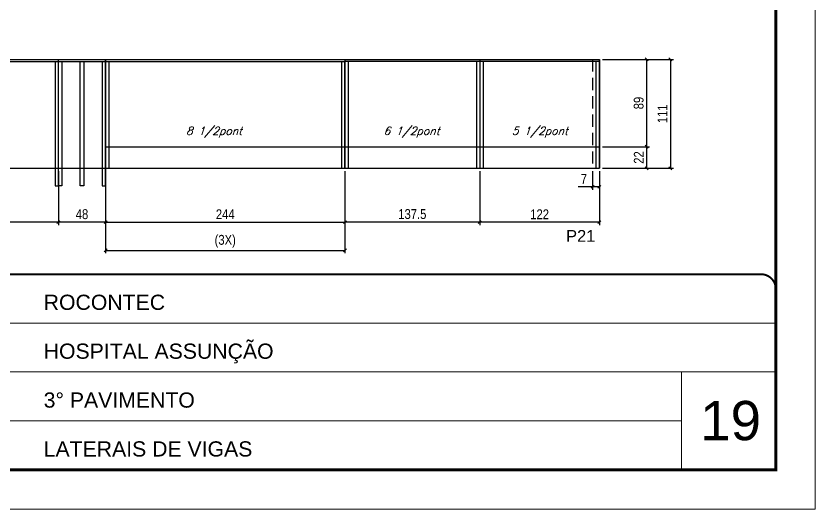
# Model space of a CAD drawing. Extents: x -21493 to -15213, y -12134 to 11887.
# Drawn here: x -17639 to -16825, y 6243 to 6745 of the extents above; entities that cross this region are included whole.
import ezdxf

# ---------------------------------------------------------------- set-up
doc = ezdxf.new("R2010")
doc.units = 0
for name, pattern in [('CONTINUO', [0]), ('DASHED', [0.75, 0.5, -0.25]), ('HIDDEN', [0.375, 0.25, -0.125])]:
    doc.linetypes.add(name, pattern=pattern)
for name, color, linetype in [('5', 5, 'Continuous'), ('COTA', 241, 'Continuous'), ('Painéis', 200, 'Continuous'), ('SARR_2.2x7', 40, 'Continuous'), ('SARR_3.5x7', 81, 'Continuous'), ('texto', 7, 'Continuous')]:
    doc.layers.add(name, color=color, linetype=linetype)
for name, color, linetype, lineweight in [('CARIMBO', 255, 'Continuous', 9), ('Folhas', 255, 'Continuous', 9), ('SARRAFO DE PRESSAO', 251, 'DASHED', 9)]:
    doc.layers.add(name, color=color, linetype=linetype, lineweight=lineweight)
doc.styles.add('ARIAL', font='arial.ttf')
doc.styles.add('COTA TECNICA', font='techl___.ttf', dxfattribs={"height": 10})
doc.styles.add('Romans', font='romans.shx')
doc.styles.get("Standard").update_dxf_attribs({"font": 'arial.ttf'})
doc.dimstyles.new('PAINEL', dxfattribs={"dimtxt": 10, "dimasz": 3, "dimexe": 3, "dimexo": 3, "dimgap": 3, "dimtad": 1, "dimdec": 1, "dimzin": 12, "dimdsep": 46, "dimtxsty": 'COTA TECNICA', "dimblk1": 'OBLIQUE', "dimblk2": 'OBLIQUE', "dimsah": 1, "dimcen": 0.9, "dimclrd": 4, "dimclre": 4, "dimclrt": 240, "dimadec": 1, "dimazin": 3, "dimtfac": 1, "dimtdec": 1, "dimtmove": 0, "dimatfit": 3, "dimfxl": 1, "dimtolj": 1, "dimtzin": 12, "dimarcsym": 0})

# ---------------------------------------------------------------- blocks, each defined once
blk = doc.blocks.new('_Oblique')
at = {"color": 0, "linetype": 'ByBlock', "lineweight": -2}
blk.add_line((-0.5, -0.5), (0.5, 0.5), dxfattribs=at)
blk = doc.blocks.new('*D16')
at = {"layer": 'COTA', "color": 4, "linetype": 'ByBlock', "lineweight": -2, "transparency": 16777216}
for p, q in [((-17041.66, 6701.14), (-16969.29, 6701.14)), ((-16972.29, 6701.14), (-16972.29, 6590.14)), ((-17041.66, 6590.14), (-16969.29, 6590.14))]:
    blk.add_line(p, q, dxfattribs=at)
at = {"layer": 'Defpoints', "color": 0, "linetype": 'ByBlock', "transparency": 16777216}
for p in [(-17044.66, 6701.14), (-17044.66, 6590.14), (-16972.29, 6590.14)]:
    blk.add_point(p, dxfattribs=at)
at = {"layer": 'COTA', "color": 4, "linetype": 'ByBlock', "lineweight": -2, "transparency": 16777216, "xscale": 3, "yscale": 3, "zscale": 3}
for p, rotation in [((-16972.29, 6701.14), 90), ((-16972.29, 6590.14), 270)]:
    blk.add_blockref('_Oblique', p, dxfattribs=dict(at, rotation=rotation))
at = {"layer": 'COTA', "color": 240, "linetype": 'ByBlock', "transparency": 16777216, "insert": (-16980.35, 6645.64), "char_height": 10, "attachment_point": 5, "rotation": 90, "style": 'COTA TECNICA'}
blk.add_mtext('\\A1;111', dxfattribs=at)
blk = doc.blocks.new('*D529')
at = {"layer": 'COTA', "color": 4, "lineweight": -2, "ltscale": 25, "transparency": 16777216}
for p, q in [((-17548.16, 6587.14), (-17548.16, 6532.24)), ((-17304.16, 6587.14), (-17304.16, 6532.24)), ((-17548.16, 6535.24), (-17304.16, 6535.24))]:
    blk.add_line(p, q, dxfattribs=at)
at = {"layer": 'Defpoints', "color": 0, "ltscale": 25, "transparency": 16777216}
for p in [(-17548.16, 6590.14), (-17304.16, 6590.14), (-17304.16, 6535.24)]:
    blk.add_point(p, dxfattribs=at)
at = {"layer": 'COTA', "color": 4, "lineweight": -2, "ltscale": 25, "transparency": 16777216, "xscale": 3, "yscale": 3, "zscale": 3, "rotation": 180}
blk.add_blockref('_Oblique', (-17548.16, 6535.24), dxfattribs=at)
at = {"layer": 'COTA', "color": 4, "lineweight": -2, "ltscale": 25, "transparency": 16777216, "xscale": 3, "yscale": 3, "zscale": 3}
blk.add_blockref('_Oblique', (-17304.16, 6535.24), dxfattribs=at)
at = {"layer": 'COTA', "color": 240, "ltscale": 25, "transparency": 16777216, "insert": (-17426.16, 6543.31), "char_height": 10, "attachment_point": 5, "style": 'COTA TECNICA'}
blk.add_mtext('\\A1;244', dxfattribs=at)
blk = doc.blocks.new('*D533')
at = {"layer": 'COTA', "color": 4, "lineweight": -2, "ltscale": 25, "transparency": 16777216}
for p, q in [((-17548.16, 6587.14), (-17548.16, 6503.52)), ((-17304.16, 6587.14), (-17304.16, 6503.52)), ((-17548.16, 6506.52), (-17304.16, 6506.52))]:
    blk.add_line(p, q, dxfattribs=at)
at = {"layer": 'Defpoints', "color": 0, "ltscale": 25, "transparency": 16777216}
for p in [(-17548.16, 6590.14), (-17304.16, 6590.14), (-17304.16, 6506.52)]:
    blk.add_point(p, dxfattribs=at)
at = {"layer": 'COTA', "color": 4, "lineweight": -2, "ltscale": 25, "transparency": 16777216, "xscale": 3, "yscale": 3, "zscale": 3, "rotation": 180}
blk.add_blockref('_Oblique', (-17548.16, 6506.52), dxfattribs=at)
at = {"layer": 'COTA', "color": 4, "lineweight": -2, "ltscale": 25, "transparency": 16777216, "xscale": 3, "yscale": 3, "zscale": 3}
blk.add_blockref('_Oblique', (-17304.16, 6506.52), dxfattribs=at)
at = {"layer": 'COTA', "color": 240, "ltscale": 25, "transparency": 16777216, "insert": (-17426.16, 6515.74), "char_height": 10, "attachment_point": 5, "style": 'COTA TECNICA'}
blk.add_mtext('\\A1;(3X)', dxfattribs=at)
blk = doc.blocks.new('*D535')
at = {"layer": 'COTA', "color": 4, "lineweight": -2, "ltscale": 25, "transparency": 16777216}
for p, q in [((-17166.66, 6587.14), (-17166.66, 6532.24)), ((-17044.66, 6587.14), (-17044.66, 6532.24)), ((-17044.66, 6535.24), (-17166.66, 6535.24))]:
    blk.add_line(p, q, dxfattribs=at)
at = {"layer": 'Defpoints', "color": 0, "ltscale": 25, "transparency": 16777216}
for p in [(-17166.66, 6590.14), (-17044.66, 6590.14), (-17166.66, 6535.24)]:
    blk.add_point(p, dxfattribs=at)
at = {"layer": 'COTA', "color": 4, "lineweight": -2, "ltscale": 25, "transparency": 16777216, "xscale": 3, "yscale": 3, "zscale": 3, "rotation": 180}
blk.add_blockref('_Oblique', (-17166.66, 6535.24), dxfattribs=at)
at = {"layer": 'COTA', "color": 4, "lineweight": -2, "ltscale": 25, "transparency": 16777216, "xscale": 3, "yscale": 3, "zscale": 3}
blk.add_blockref('_Oblique', (-17044.66, 6535.24), dxfattribs=at)
at = {"layer": 'COTA', "color": 240, "ltscale": 25, "transparency": 16777216, "insert": (-17105.66, 6543.3), "char_height": 10, "attachment_point": 5, "style": 'COTA TECNICA'}
blk.add_mtext('\\A1;122', dxfattribs=at)
blk = doc.blocks.new('*D536')
at = {"layer": 'COTA', "color": 4, "lineweight": -2, "ltscale": 25, "transparency": 16777216}
for p, q in [((-17304.16, 6587.14), (-17304.16, 6532.24)), ((-17166.66, 6587.14), (-17166.66, 6532.24)), ((-17166.66, 6535.24), (-17304.16, 6535.24))]:
    blk.add_line(p, q, dxfattribs=at)
at = {"layer": 'Defpoints', "color": 0, "ltscale": 25, "transparency": 16777216}
for p in [(-17304.16, 6590.14), (-17166.66, 6590.14), (-17304.16, 6535.24)]:
    blk.add_point(p, dxfattribs=at)
at = {"layer": 'COTA', "color": 4, "lineweight": -2, "ltscale": 25, "transparency": 16777216, "xscale": 3, "yscale": 3, "zscale": 3, "rotation": 180}
blk.add_blockref('_Oblique', (-17304.16, 6535.24), dxfattribs=at)
at = {"layer": 'COTA', "color": 4, "lineweight": -2, "ltscale": 25, "transparency": 16777216, "xscale": 3, "yscale": 3, "zscale": 3}
blk.add_blockref('_Oblique', (-17166.66, 6535.24), dxfattribs=at)
at = {"layer": 'COTA', "color": 240, "ltscale": 25, "transparency": 16777216, "insert": (-17235.41, 6543.46), "char_height": 10, "attachment_point": 5, "style": 'COTA TECNICA'}
blk.add_mtext('\\A1;137.5', dxfattribs=at)
blk = doc.blocks.new('*D615')
at = {"layer": 'COTA', "color": 4, "lineweight": -2, "ltscale": 25, "transparency": 16777216}
for p, q in [((-17596.16, 6587.14), (-17596.16, 6532.24)), ((-17548.16, 6587.14), (-17548.16, 6532.24)), ((-17548.16, 6535.24), (-17596.16, 6535.24))]:
    blk.add_line(p, q, dxfattribs=at)
at = {"layer": 'Defpoints', "color": 0, "ltscale": 25, "transparency": 16777216}
for p in [(-17596.16, 6590.14), (-17548.16, 6590.14), (-17596.16, 6535.24)]:
    blk.add_point(p, dxfattribs=at)
at = {"layer": 'COTA', "color": 4, "lineweight": -2, "ltscale": 25, "transparency": 16777216, "xscale": 3, "yscale": 3, "zscale": 3, "rotation": 180}
blk.add_blockref('_Oblique', (-17596.16, 6535.24), dxfattribs=at)
at = {"layer": 'COTA', "color": 4, "lineweight": -2, "ltscale": 25, "transparency": 16777216, "xscale": 3, "yscale": 3, "zscale": 3}
blk.add_blockref('_Oblique', (-17548.16, 6535.24), dxfattribs=at)
at = {"layer": 'COTA', "color": 240, "ltscale": 25, "transparency": 16777216, "insert": (-17572.16, 6543.33), "char_height": 10, "attachment_point": 5, "style": 'COTA TECNICA'}
blk.add_mtext('\\A1;48', dxfattribs=at)
blk = doc.blocks.new('*D616')
at = {"layer": 'COTA', "color": 4, "lineweight": -2, "ltscale": 25, "transparency": 16777216}
for p, q in [((-17840.16, 6587.14), (-17840.16, 6532.24)), ((-17596.16, 6587.14), (-17596.16, 6532.24)), ((-17596.16, 6535.24), (-17840.16, 6535.24))]:
    blk.add_line(p, q, dxfattribs=at)
at = {"layer": 'Defpoints', "color": 0, "ltscale": 25, "transparency": 16777216}
for p in [(-17840.16, 6590.14), (-17596.16, 6590.14), (-17840.16, 6535.24)]:
    blk.add_point(p, dxfattribs=at)
at = {"layer": 'COTA', "color": 4, "lineweight": -2, "ltscale": 25, "transparency": 16777216, "xscale": 3, "yscale": 3, "zscale": 3, "rotation": 180}
blk.add_blockref('_Oblique', (-17840.16, 6535.24), dxfattribs=at)
at = {"layer": 'COTA', "color": 4, "lineweight": -2, "ltscale": 25, "transparency": 16777216, "xscale": 3, "yscale": 3, "zscale": 3}
blk.add_blockref('_Oblique', (-17596.16, 6535.24), dxfattribs=at)
at = {"layer": 'COTA', "color": 240, "ltscale": 25, "transparency": 16777216, "insert": (-17718.16, 6543.31), "char_height": 10, "attachment_point": 5, "style": 'COTA TECNICA'}
blk.add_mtext('\\A1;244', dxfattribs=at)
blk = doc.blocks.new('*D618')
at = {"layer": 'COTA', "color": 4, "lineweight": -2, "ltscale": 25, "transparency": 16777216}
for p, q in [((-17041.66, 6701.14), (-16993.57, 6701.14)), ((-16996.57, 6701.14), (-16996.57, 6612.14)), ((-17041.66, 6612.14), (-16993.57, 6612.14))]:
    blk.add_line(p, q, dxfattribs=at)
at = {"layer": 'Defpoints', "color": 0, "ltscale": 25, "transparency": 16777216}
for p in [(-17044.66, 6701.14), (-17044.66, 6612.14), (-16996.57, 6612.14)]:
    blk.add_point(p, dxfattribs=at)
at = {"layer": 'COTA', "color": 4, "lineweight": -2, "ltscale": 25, "transparency": 16777216, "xscale": 3, "yscale": 3, "zscale": 3}
for p, rotation in [((-16996.57, 6701.14), 90), ((-16996.57, 6612.14), 270)]:
    blk.add_blockref('_Oblique', p, dxfattribs=dict(at, rotation=rotation))
at = {"layer": 'COTA', "color": 240, "ltscale": 25, "transparency": 16777216, "insert": (-17004.67, 6656.64), "char_height": 10, "attachment_point": 5, "rotation": 90, "style": 'COTA TECNICA'}
blk.add_mtext('\\A1;89', dxfattribs=at)
blk = doc.blocks.new('*D619')
at = {"layer": 'COTA', "color": 4, "lineweight": -2, "ltscale": 25, "transparency": 16777216}
for p, q in [((-17041.66, 6612.14), (-16993.57, 6612.14)), ((-16996.57, 6612.14), (-16996.57, 6590.14)), ((-17041.66, 6590.14), (-16993.57, 6590.14))]:
    blk.add_line(p, q, dxfattribs=at)
at = {"layer": 'Defpoints', "color": 0, "ltscale": 25, "transparency": 16777216}
for p in [(-17044.66, 6612.14), (-17044.66, 6590.14), (-16996.57, 6590.14)]:
    blk.add_point(p, dxfattribs=at)
at = {"layer": 'COTA', "color": 4, "lineweight": -2, "ltscale": 25, "transparency": 16777216, "xscale": 3, "yscale": 3, "zscale": 3}
for p, rotation in [((-16996.57, 6612.14), 90), ((-16996.57, 6590.14), 270)]:
    blk.add_blockref('_Oblique', p, dxfattribs=dict(at, rotation=rotation))
at = {"layer": 'COTA', "color": 240, "ltscale": 25, "transparency": 16777216, "insert": (-17004.57, 6601.14), "char_height": 10, "attachment_point": 5, "rotation": 90, "style": 'COTA TECNICA'}
blk.add_mtext('\\A1;22', dxfattribs=at)
blk = doc.blocks.new('*D626')
at = {"layer": 'COTA', "color": 4, "lineweight": -2, "ltscale": 25, "transparency": 16777216}
for p, q in [((-17051.66, 6587.14), (-17051.66, 6568.23)), ((-17044.66, 6587.14), (-17044.66, 6568.23)), ((-17051.66, 6571.23), (-17066.39, 6571.23)), ((-17044.66, 6571.23), (-17051.66, 6571.23))]:
    blk.add_line(p, q, dxfattribs=at)
at = {"layer": 'Defpoints', "color": 0, "ltscale": 25, "transparency": 16777216}
for p in [(-17051.66, 6590.14), (-17044.66, 6590.14), (-17051.66, 6571.23)]:
    blk.add_point(p, dxfattribs=at)
at = {"layer": 'COTA', "color": 4, "lineweight": -2, "ltscale": 25, "transparency": 16777216, "xscale": 3, "yscale": 3, "zscale": 3, "rotation": 180}
blk.add_blockref('_Oblique', (-17051.66, 6571.23), dxfattribs=at)
at = {"layer": 'COTA', "color": 4, "lineweight": -2, "ltscale": 25, "transparency": 16777216, "xscale": 3, "yscale": 3, "zscale": 3}
blk.add_blockref('_Oblique', (-17044.66, 6571.23), dxfattribs=at)
at = {"layer": 'COTA', "color": 240, "ltscale": 25, "transparency": 16777216, "insert": (-17060.52, 6579.3), "char_height": 10, "attachment_point": 5, "style": 'COTA TECNICA'}
blk.add_mtext('\\A1;7', dxfattribs=at)
blk = doc.blocks.new('9999999999')
at = {"color": 30, "linetype": 'CONTINUO'}
for p, q in [((98564.56, 34379.64), (99583.98, 34379.64)), ((98564.56, 34329.83), (99487.98, 34329.83)), ((99583.98, 34329.83), (99487.98, 34329.83)), ((99487.98, 34329.83), (99487.98, 34230.21)), ((98564.56, 34280.02), (99487.98, 34280.02))]:
    blk.add_line(p, q, dxfattribs=at)
at = {"color": 30, "linetype": 'CONTINUO', "const_width": 2}
blk.add_lwpolyline([(99583.98, 34230.21), (99583.98, 34414.45, 0.414214), (99568.98, 34429.45), (98228.98, 34429.45, 0.414214), (98213.98, 34414.45), (98213.98, 34245.21, 0.414214), (98228.98, 34230.21), (99583.98, 34230.21)], format="xyb", dxfattribs=at)
at = {"layer": 'Folhas'}
blk.add_lwpolyline([(98138.98, 34190.21), (99623.98, 34190.21), (99623.98, 35240.21), (98138.98, 35240.21)], close=True, dxfattribs=at)
at = {"layer": 'Folhas', "color": 30, "const_width": 3}
blk.add_lwpolyline([(98213.98, 34230.21), (99583.98, 34230.21), (99583.98, 35200.21), (98213.98, 35200.21)], close=True, dxfattribs=at)
at = {"color": 7, "linetype": 'Continuous', "ltscale": 5, "style": 'ARIAL'}
for s, height, p in [('ROCONTEC', 15.483, (98837.68, 34393.13)), ('HOSPITAL ASSUNÇÃO', 15.4829, (98837.68, 34343.32)), ('3° PAVIMENTO', 15.4829, (98837.68, 34293.51)), ('LATERAIS DE VIGAS', 15.4829, (98837.68, 34243.7))]:
    blk.add_text(s, height=height, dxfattribs=at).set_placement(p)

msp = doc.modelspace()

# ---------------------------------------------------------------- linework, layer by layer
at = {"layer": 'Painéis', "linetype": 'ByBlock'}
for p, q in [((-18084.16, 6701.14), (-17044.66, 6701.14)), ((-17548.16, 6701.14), (-17548.16, 6590.14)), ((-17304.16, 6701.14), (-17304.16, 6590.14)), ((-17166.66, 6701.14), (-17166.66, 6590.14)), ((-17044.66, 6701.14), (-17044.66, 6590.14)), ((-17548.16, 6612.14), (-17044.66, 6612.14)), ((-18084.16, 6590.14), (-17044.66, 6590.14))]:
    msp.add_line(p, q, dxfattribs=at)
at = {"layer": 'Painéis', "ltscale": 25}
msp.add_line((-17596.16, 6590.14), (-17596.16, 6701.14), dxfattribs=at)
at = {"layer": 'SARR_2.2x7', "linetype": 'Continuous', "ltscale": 50}
for p, q in [((-17840.16, 6698.94), (-17596.16, 6698.94)), ((-17596.16, 6698.94), (-17548.16, 6698.94)), ((-17548.16, 6698.94), (-17304.16, 6698.94)), ((-17166.66, 6698.94), (-17304.16, 6698.94)), ((-17044.66, 6698.94), (-17166.66, 6698.94)), ((-17044.66, 6698.94), (-17044.66, 6701.14))]:
    msp.add_line(p, q, dxfattribs=at)
at = {"layer": 'SARR_2.2x7', "linetype": 'HIDDEN', "ltscale": 50}
msp.add_line((-17051.66, 6701.14), (-17051.66, 6590.14), dxfattribs=at)
at = {"layer": 'SARR_3.5x7'}
for p, q in [((-17548.16, 6698.94), (-17548.16, 6572.14)), ((-17544.66, 6698.94), (-17544.66, 6590.14)), ((-17304.16, 6701.14), (-17304.16, 6590.14)), ((-17048.16, 6590.14), (-17048.16, 6698.94)), ((-17044.66, 6590.14), (-17044.66, 6698.94))]:
    msp.add_line(p, q, dxfattribs=at)
for points in [[(-17599.66, 6698.94), (-17599.66, 6572.14), (-17596.16, 6572.14), (-17596.16, 6701.14)], [(-17592.66, 6698.94), (-17592.66, 6572.14), (-17596.16, 6572.14), (-17596.16, 6701.14)], [(-17570.41, 6698.94), (-17570.41, 6572.14), (-17573.91, 6572.14), (-17573.91, 6698.94)], [(-17551.66, 6698.94), (-17551.66, 6572.14), (-17548.16, 6572.14), (-17548.16, 6701.14)], [(-17307.66, 6698.94), (-17307.66, 6590.14)], [(-17304.16, 6590.14), (-17304.16, 6698.94)], [(-17304.16, 6590.14), (-17304.16, 6698.94)], [(-17300.66, 6698.94), (-17300.66, 6590.14)], [(-17170.16, 6698.94), (-17170.16, 6590.14)], [(-17163.16, 6698.94), (-17163.16, 6590.14)]]:
    msp.add_lwpolyline(points, dxfattribs=at)

# ---------------------------------------------------------------- block references
at = {"layer": 'SARRAFO DE PRESSAO', "color": 6, "linetype": 'ByBlock'}
msp.add_blockref('9999999999', (-116448.89, -27947.27), dxfattribs=at)

# ---------------------------------------------------------------- texts
at = {"layer": '5', "linetype": 'Continuous'}
msp.add_text('P21', height=12, rotation=359.99996, dxfattribs=at).set_placement((-17078.66, 6515.23))
at = {"layer": 'CARIMBO', "style": 'ARIAL'}
msp.add_text('19', height=40, dxfattribs=at).set_placement((-16942.05, 6313.08))
at = {"layer": 'texto', "color": 2, "char_height": 8, "attachment_point": 5, "style": 'Romans'}
for s, insert in [('{\\Q19;\\C256;8 1/2pont}', (-17437.6, 6627)), ('{\\Q19;\\C256;6 1/2pont}', (-17236.17, 6627)), ('{\\Q19;\\C256;5 1/2pont}', (-17105.4, 6627))]:
    msp.add_mtext(s, dxfattribs=dict(at, insert=insert))

# ---------------------------------------------------------------- dimensions: what is measured, and where the dimension line sits
at = {"layer": 'COTA', "linetype": 'ByBlock'}
dim = msp.add_linear_dim(base=(-16972.29, 6590.14), p1=(-17044.66, 6701.14), p2=(-17044.66, 6590.14), angle=90, dimstyle='PAINEL', dxfattribs=at)
dim.commit()
dim.dimension.update_dxf_attribs({"geometry": '*D16', "text_midpoint": (-16980.35, 6645.64)})
at = {"layer": 'COTA', "ltscale": 25}
dim = msp.add_linear_dim(base=(-16996.57, 6612.14), p1=(-17044.66, 6701.14), p2=(-17044.66, 6612.14), angle=90, dimstyle='PAINEL', dxfattribs=at)
dim.commit()
dim.dimension.update_dxf_attribs({"geometry": '*D618', "text_midpoint": (-17004.67, 6656.64)})
dim = msp.add_linear_dim(base=(-16996.57, 6590.14), p1=(-17044.66, 6612.14), p2=(-17044.66, 6590.14), angle=90, dimstyle='PAINEL', override={"dimtmove": 1}, dxfattribs=at)
dim.commit()
dim.dimension.update_dxf_attribs({"geometry": '*D619', "text_midpoint": (-17004.57, 6601.14)})
for base, p1, p2, picture, middle in [((-17840.16, 6535.24), (-17596.16, 6590.14), (-17840.16, 6590.14), '*D616', (-17718.16, 6543.31)), ((-17304.16, 6535.24), (-17166.66, 6590.14), (-17304.16, 6590.14), '*D536', (-17235.41, 6543.46))]:
    dim = msp.add_linear_dim(base=base, p1=p1, p2=p2, dimstyle='PAINEL', override={"dimtmove": 1}, dxfattribs=at)
    dim.commit()
    dim.dimension.update_dxf_attribs({"geometry": picture, "text_midpoint": middle})
for base, p1, p2, picture, middle in [((-17596.16, 6535.24), (-17548.16, 6590.14), (-17596.16, 6590.14), '*D615', (-17572.16, 6543.33)), ((-17304.16, 6535.24), (-17548.16, 6590.14), (-17304.16, 6590.14), '*D529', (-17426.16, 6543.31)), ((-17166.66, 6535.24), (-17044.66, 6590.14), (-17166.66, 6590.14), '*D535', (-17105.66, 6543.3)), ((-17051.66, 6571.23), (-17044.66, 6590.14), (-17051.66, 6590.14), '*D626', (-17060.52, 6579.3))]:
    dim = msp.add_linear_dim(base=base, p1=p1, p2=p2, dimstyle='PAINEL', dxfattribs=at)
    dim.commit()
    dim.dimension.update_dxf_attribs({"geometry": picture, "text_midpoint": middle})
dim = msp.add_linear_dim(base=(-17304.16, 6506.52), p1=(-17548.16, 6590.14), p2=(-17304.16, 6590.14), text='(3X)', dimstyle='PAINEL', dxfattribs=at)
dim.commit()
dim.dimension.update_dxf_attribs({"geometry": '*D533', "text_midpoint": (-17426.16, 6506.52), "dimtype": 160})

doc.saveas('drawing.dxf')
